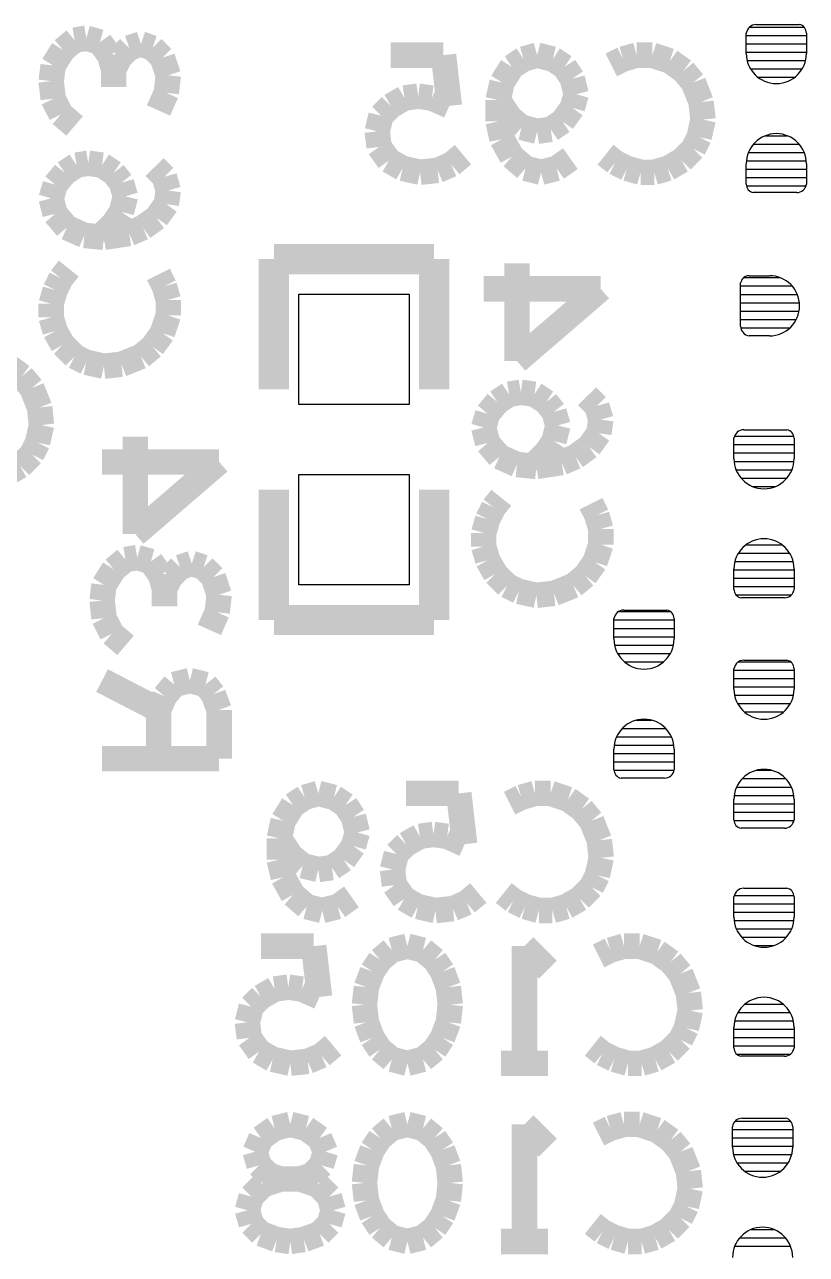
# Model space of a CAD drawing. Extents: x 175.8 to 218.8, y 273.2 to 311.2.
# Drawn here: x 195.2 to 199.1, y 285.1 to 291.23 of the extents above; entities that cross this region are included whole.
import ezdxf

# ---------------------------------------------------------------- set-up
doc = ezdxf.new("R2010")
doc.units = 0
doc.layers.add('MA_DETAILS', color=254, linetype='CONTINUOUS')

# ---------------------------------------------------------------- blocks, each defined once
blk = doc.blocks.new('FIGURE_SQUARE')
blk.add_lwpolyline([(-0.5, -0.5), (-0.5, 0.5), (0.5, 0.5), (0.5, -0.5)], close=True)

msp = doc.modelspace()

# ---------------------------------------------------------------- linework, layer by layer
at = {"layer": 'MA_DETAILS'}
for points in [[(198.846694, 291.234876, 0.375524), (198.79818, 291.192458)], [(199.098408, 291.192458, 0.365699), (199.062594, 291.234876)], [(198.79818, 291.090858, 1), (199.098408, 291.090858)], [(199.098408, 290.540694, 1), (198.79818, 290.540694)], [(198.79818, 290.439094, 0.365699), (198.833994, 290.396676)], [(199.049894, 290.396676, 0.375524), (199.098408, 290.439094)], [(198.812404, 289.982148, 0.365699), (198.769986, 289.946334)], [(198.914004, 289.68192, 1), (198.914004, 289.982148)], [(198.769986, 289.730434, 0.375524), (198.812404, 289.68192)], [(198.785226, 289.213544, 0.375524), (198.736712, 289.171126)], [(199.03694, 289.171126, 0.365699), (199.001126, 289.213544)], [(198.736712, 289.069526, 1), (199.03694, 289.069526)], [(199.03694, 288.519362, 1), (198.736712, 288.519362)], [(198.736712, 288.417762, 0.365699), (198.772526, 288.375344)], [(198.988426, 288.375344, 0.375524), (199.03694, 288.417762)], [(198.186294, 288.313876, 0.375524), (198.13778, 288.271458)], [(198.438008, 288.271458, 0.365699), (198.402194, 288.313876)], [(198.13778, 288.169858, 1), (198.438008, 288.169858)], [(198.785226, 288.063686, 0.375524), (198.736712, 288.021268)], [(199.03694, 288.021268, 0.365699), (199.001126, 288.063686)], [(198.736712, 287.919668, 1), (199.03694, 287.919668)], [(198.438008, 287.619694, 1), (198.13778, 287.619694)], [(198.13778, 287.518094, 0.365699), (198.173594, 287.475676)], [(198.389494, 287.475676, 0.375524), (198.438008, 287.518094)], [(199.03694, 287.369504, 1), (198.736712, 287.369504)], [(198.736712, 287.267904, 0.365699), (198.772526, 287.225486)], [(198.988426, 287.225486, 0.375524), (199.03694, 287.267904)], [(198.785226, 286.926274, 0.375524), (198.736712, 286.883856)], [(199.03694, 286.883856, 0.365699), (199.001126, 286.926274)], [(198.736712, 286.782256, 1), (199.03694, 286.782256)], [(199.03694, 286.232092, 1), (198.736712, 286.232092)], [(198.736712, 286.130492, 0.365699), (198.772526, 286.088074)], [(198.988426, 286.088074, 0.375524), (199.03694, 286.130492)], [(198.778114, 285.77921, 0.375524), (198.7296, 285.736792)], [(199.029828, 285.736792, 0.365699), (198.994014, 285.77921)], [(198.7296, 285.635192, 1), (199.029828, 285.635192)], [(199.029828, 285.085028, 1), (198.7296, 285.085028)]]:
    msp.add_lwpolyline(points, format="xyb", dxfattribs=at)
for points in [[(198.846694, 291.234876), (199.062594, 291.234876)], [(198.79818, 291.090858), (198.79818, 291.192458)], [(198.79818, 291.18052), (199.098408, 291.18052)], [(198.813928, 291.222176), (199.08647, 291.222176)], [(199.098408, 291.192458), (199.098408, 291.090858)], [(198.79818, 291.138864), (199.098408, 291.138864)], [(198.79818, 291.097208), (199.098408, 291.097208)], [(198.802498, 291.055552), (199.09409, 291.055552)], [(198.819516, 291.013896), (199.077072, 291.013896)], [(198.856346, 290.97224), (199.040242, 290.97224)], [(198.834756, 290.638992), (199.061832, 290.638992)], [(198.893938, 290.680648), (199.00265, 290.680648)], [(198.809356, 290.597336), (199.087232, 290.597336)], [(198.79818, 290.439094), (198.79818, 290.540694)], [(198.79818, 290.514024), (199.098408, 290.514024)], [(198.798942, 290.55568), (199.097646, 290.55568)], [(199.098408, 290.540694), (199.098408, 290.439094)], [(198.79818, 290.472368), (199.098408, 290.472368)], [(198.799196, 290.430712), (199.096376, 290.430712)], [(199.049894, 290.396676), (198.833994, 290.396676)], [(198.769986, 289.730434), (198.769986, 289.946334)], [(198.78548, 289.972496), (198.966836, 289.972496)], [(198.812404, 289.982148), (198.914004, 289.982148)], [(198.769986, 289.93084), (199.027034, 289.93084)], [(198.769986, 289.889184), (199.052688, 289.889184)], [(198.769986, 289.847528), (199.063356, 289.847528)], [(198.769986, 289.805872), (199.061832, 289.805872)], [(198.769986, 289.764216), (199.047862, 289.764216)], [(198.770748, 289.72256), (199.01662, 289.72256)], [(198.914004, 289.68192), (198.812404, 289.68192)], [(198.785226, 289.213544), (199.001126, 289.213544)], [(198.736712, 289.069526), (198.736712, 289.171126)], [(198.739252, 289.181032), (199.03567, 289.181032)], [(199.03694, 289.171126), (199.03694, 289.069526)], [(198.736712, 289.139376), (199.03694, 289.139376)], [(198.736712, 289.09772), (199.03694, 289.09772)], [(198.73722, 289.056064), (199.036432, 289.056064)], [(198.747126, 289.014408), (199.026526, 289.014408)], [(198.772018, 288.972752), (199.001634, 288.972752)], [(198.82866, 288.931096), (198.944992, 288.931096)], [(198.75881, 288.597848), (199.014842, 288.597848)], [(198.79691, 288.639504), (198.976742, 288.639504)], [(198.741284, 288.556192), (199.032368, 288.556192)], [(198.736712, 288.417762), (198.736712, 288.519362)], [(198.736712, 288.514536), (199.03694, 288.514536)], [(199.03694, 288.519362), (199.03694, 288.417762)], [(198.736712, 288.47288), (199.03694, 288.47288)], [(198.736712, 288.431224), (199.03694, 288.431224)], [(198.74738, 288.389568), (199.02297, 288.389568)], [(198.988426, 288.375344), (198.772526, 288.375344)], [(198.160132, 288.306256), (198.420228, 288.306256)], [(198.186294, 288.313876), (198.402194, 288.313876)], [(198.13778, 288.169858), (198.13778, 288.271458)], [(198.13778, 288.2646), (198.438008, 288.2646)], [(198.438008, 288.271458), (198.438008, 288.169858)], [(198.13778, 288.222944), (198.438008, 288.222944)], [(198.13778, 288.181288), (198.438008, 288.181288)], [(198.140828, 288.139632), (198.43496, 288.139632)], [(198.156068, 288.097976), (198.41972, 288.097976)], [(198.189596, 288.05632), (198.386192, 288.05632)], [(198.759572, 288.05632), (199.018906, 288.05632)], [(198.785226, 288.063686), (199.001126, 288.063686)], [(198.736712, 287.919668), (198.736712, 288.021268)], [(198.736712, 288.014664), (199.03694, 288.014664)], [(199.03694, 288.021268), (199.03694, 287.919668)], [(198.736712, 287.973008), (199.03694, 287.973008)], [(198.736712, 287.931352), (199.03694, 287.931352)], [(198.73976, 287.889696), (199.033892, 287.889696)], [(198.755, 287.84804), (199.018652, 287.84804)], [(198.788274, 287.806384), (198.985378, 287.806384)], [(198.249286, 287.764728), (198.326502, 287.764728)], [(198.150988, 287.681416), (198.4248, 287.681416)], [(198.178928, 287.723072), (198.39686, 287.723072)], [(198.13778, 287.518094), (198.13778, 287.619694)], [(198.13905, 287.63976), (198.436738, 287.63976)], [(198.438008, 287.619694), (198.438008, 287.518094)], [(198.13778, 287.598104), (198.438008, 287.598104)], [(198.13778, 287.556448), (198.438008, 287.556448)], [(198.138034, 287.514792), (198.4375, 287.514792)], [(198.84898, 287.514792), (198.924672, 287.514792)], [(198.389494, 287.475676), (198.173594, 287.475676)], [(198.750174, 287.43148), (199.023478, 287.43148)], [(198.778114, 287.473136), (198.995538, 287.473136)], [(198.736712, 287.267904), (198.736712, 287.369504)], [(198.737982, 287.389824), (199.03567, 287.389824)], [(199.03694, 287.369504), (199.03694, 287.267904)], [(198.736712, 287.348168), (199.03694, 287.348168)], [(198.736712, 287.306512), (199.03694, 287.306512)], [(198.736966, 287.264856), (199.036432, 287.264856)], [(198.988426, 287.225486), (198.772526, 287.225486)], [(198.736712, 286.782256), (198.736712, 286.883856)], [(198.737982, 286.889952), (199.036432, 286.889952)], [(198.785226, 286.926274), (199.001126, 286.926274)], [(199.03694, 286.883856), (199.03694, 286.782256)], [(198.736712, 286.848296), (199.03694, 286.848296)], [(198.736712, 286.80664), (199.03694, 286.80664)], [(198.737728, 286.764984), (199.035924, 286.764984)], [(198.74865, 286.723328), (199.025002, 286.723328)], [(198.77532, 286.681672), (198.998332, 286.681672)], [(198.83882, 286.640016), (198.934832, 286.640016)], [(198.79183, 286.348424), (198.981822, 286.348424)], [(198.740268, 286.265112), (199.033384, 286.265112)], [(198.756524, 286.306768), (199.017128, 286.306768)], [(198.736712, 286.130492), (198.736712, 286.232092)], [(198.736712, 286.223456), (199.03694, 286.223456)], [(199.03694, 286.232092), (199.03694, 286.130492)], [(198.736712, 286.1818), (199.03694, 286.1818)], [(198.736712, 286.140144), (199.03694, 286.140144)], [(198.75119, 286.098488), (199.018398, 286.098488)], [(198.988426, 286.088074), (198.772526, 286.088074)], [(198.778114, 285.77921), (198.994014, 285.77921)], [(198.7296, 285.635192), (198.7296, 285.736792)], [(198.7296, 285.723584), (199.029828, 285.723584)], [(198.743824, 285.76524), (199.018906, 285.76524)], [(199.029828, 285.736792), (199.029828, 285.635192)], [(198.7296, 285.681928), (199.029828, 285.681928)], [(198.7296, 285.640272), (199.029828, 285.640272)], [(198.734172, 285.598616), (199.025256, 285.598616)], [(198.751698, 285.55696), (199.00773, 285.55696)], [(198.78929, 285.515304), (198.970138, 285.515304)], [(198.82231, 285.223712), (198.937118, 285.223712)], [(198.76516, 285.182056), (198.994268, 285.182056)], [(198.740268, 285.1404), (199.01916, 285.1404)]]:
    msp.add_lwpolyline(points, dxfattribs=at)
for points, const_width in [([(195.387214, 291.108638), (195.445634, 291.157152)], 0.127), ([(195.445634, 291.157152), (195.504054, 291.167058)], 0.127), ([(195.504054, 291.167058), (195.572126, 291.1475)], 0.127), ([(195.572126, 291.1475), (195.620894, 291.079428)], 0.127), ([(195.669662, 291.069522), (195.718176, 291.11829)], 0.127), ([(195.718176, 291.11829), (195.776596, 291.137848)], 0.127), ([(195.776596, 291.137848), (195.835016, 291.11829)], 0.127), ([(195.835016, 291.11829), (195.883784, 291.069522)], 0.127), ([(195.338446, 291.03066), (195.387214, 291.108638)], 0.127), ([(195.620894, 291.079428), (195.640452, 291.011102)], 0.127), ([(195.640452, 291.011102), (195.669662, 291.069522)], 0.127), ([(195.883784, 291.069522), (195.912994, 290.981892)], 0.127), ([(197.28688, 291.082476), (197.02399, 291.082476)], 0.127), ([(197.31609, 290.829238), (197.28688, 291.082476)], 0.127), ([(197.628002, 291.024056), (197.686422, 291.062918)], 0.127), ([(197.686422, 291.062918), (197.754494, 291.082476)], 0.127), ([(197.754494, 291.082476), (197.832472, 291.062918)], 0.127), ([(197.832472, 291.062918), (197.890892, 291.024056)], 0.127), ([(198.124826, 291.033708), (198.183246, 291.062918)], 0.127), ([(198.183246, 291.062918), (198.251318, 291.082476)], 0.127), ([(198.251318, 291.082476), (198.329296, 291.082476)], 0.127), ([(198.329296, 291.082476), (198.416926, 291.053266)], 0.127), ([(198.416926, 291.053266), (198.484998, 291.004498)], 0.127), ([(195.328794, 290.952682), (195.338446, 291.03066)], 0.127), ([(195.640452, 291.011102), (195.640452, 290.923472)], 0.127), ([(197.579234, 290.946078), (197.628002, 291.024056)], 0.127), ([(197.890892, 291.024056), (197.929754, 290.965636)], 0.127), ([(198.484998, 291.004498), (198.533766, 290.946078)], 0.127), ([(195.338446, 290.865052), (195.328794, 290.952682)], 0.127), ([(195.912994, 290.981892), (195.903342, 290.894262)], 0.127), ([(197.559676, 290.858448), (197.579234, 290.946078)], 0.127), ([(197.929754, 290.965636), (197.949312, 290.887658)], 0.127), ([(198.533766, 290.946078), (198.572628, 290.848796)], 0.127), ([(195.377562, 290.787328), (195.338446, 290.865052)], 0.127), ([(195.903342, 290.894262), (195.864226, 290.806632)], 0.127), ([(197.02399, 290.829238), (197.092062, 290.868354)], 0.127), ([(197.092062, 290.868354), (197.160388, 290.878006)], 0.127), ([(197.160388, 290.878006), (197.22846, 290.868354)], 0.127), ([(197.22846, 290.868354), (197.31609, 290.829238)], 0.127), ([(197.949312, 290.887658), (197.929754, 290.819586)], 0.127), ([(196.975222, 290.780724), (197.02399, 290.829238)], 0.127), ([(197.618096, 290.770818), (197.559676, 290.858448)], 0.127), ([(197.559676, 290.751514), (197.559676, 290.858448)], 0.127), ([(197.929754, 290.819586), (197.880986, 290.751514)], 0.127), ([(198.572628, 290.848796), (198.58228, 290.761166)], 0.127), ([(195.445634, 290.728908), (195.377562, 290.787328)], 0.127), ([(196.955918, 290.702746), (196.975222, 290.780724)], 0.127), ([(197.579234, 290.663884), (197.559676, 290.751514)], 0.127), ([(197.676516, 290.722304), (197.618096, 290.770818)], 0.127), ([(197.880986, 290.751514), (197.822566, 290.712398)], 0.127), ([(198.58228, 290.761166), (198.562976, 290.673536)], 0.127), ([(196.96557, 290.624768), (196.955918, 290.702746)], 0.127), ([(197.754494, 290.702746), (197.676516, 290.722304)], 0.127), ([(197.822566, 290.712398), (197.754494, 290.702746)], 0.127), ([(197.014338, 290.556696), (196.96557, 290.624768)], 0.127), ([(197.628002, 290.576254), (197.579234, 290.663884)], 0.127), ([(198.562976, 290.673536), (198.533766, 290.615116)], 0.127), ([(197.384162, 290.585906), (197.325742, 290.537138)], 0.127), ([(197.696074, 290.517834), (197.628002, 290.576254)], 0.127), ([(197.920102, 290.566348), (197.851776, 290.517834)], 0.127), ([(198.14413, 290.547044), (198.095616, 290.585906)], 0.127), ([(198.533766, 290.615116), (198.475346, 290.556696)], 0.127), ([(195.455286, 290.533836), (195.396866, 290.494974)], 0.127), ([(195.513706, 290.543488), (195.455286, 290.533836)], 0.127), ([(195.582032, 290.533836), (195.513706, 290.543488)], 0.127), ([(195.640452, 290.494974), (195.582032, 290.533836)], 0.127), ([(195.893436, 290.475416), (195.844922, 290.524184)], 0.127), ([(197.08241, 290.517834), (197.014338, 290.556696)], 0.127), ([(197.17004, 290.498276), (197.08241, 290.517834)], 0.127), ([(197.25767, 290.507928), (197.17004, 290.498276)], 0.127), ([(197.325742, 290.537138), (197.25767, 290.507928)], 0.127), ([(197.774052, 290.498276), (197.696074, 290.517834)], 0.127), ([(197.851776, 290.517834), (197.774052, 290.498276)], 0.127), ([(198.20255, 290.517834), (198.14413, 290.547044)], 0.127), ([(198.270876, 290.498276), (198.20255, 290.517834)], 0.127), ([(198.338948, 290.498276), (198.270876, 290.498276)], 0.127), ([(198.40702, 290.517834), (198.338948, 290.498276)], 0.127), ([(198.475346, 290.556696), (198.40702, 290.517834)], 0.127), ([(195.348352, 290.436554), (195.328794, 290.368228)], 0.127), ([(195.396866, 290.494974), (195.348352, 290.436554)], 0.127), ([(195.679314, 290.446206), (195.640452, 290.494974)], 0.127), ([(195.698872, 290.378134), (195.679314, 290.446206)], 0.127), ([(195.912994, 290.407344), (195.893436, 290.475416)], 0.127), ([(195.679314, 290.300156), (195.698872, 290.378134)], 0.127), ([(195.903342, 290.339018), (195.912994, 290.407344)], 0.127), ([(195.328794, 290.368228), (195.348352, 290.290504)], 0.127), ([(195.854574, 290.270946), (195.903342, 290.339018)], 0.127), ([(195.348352, 290.290504), (195.406772, 290.222178)], 0.127), ([(195.640452, 290.241736), (195.679314, 290.300156)], 0.127), ([(195.786502, 290.222178), (195.854574, 290.270946)], 0.127), ([(195.406772, 290.222178), (195.494402, 290.183316)], 0.127), ([(195.572126, 290.173664), (195.640452, 290.241736)], 0.127), ([(195.591684, 290.173664), (195.718176, 290.192968)], 0.127), ([(195.718176, 290.192968), (195.786502, 290.222178)], 0.127), ([(195.494402, 290.183316), (195.591684, 290.173664)], 0.127), ([(197.240144, 290.064698), (196.440044, 290.064698)], 0.150114), ([(196.440044, 290.064698), (196.440044, 289.414712)], 0.150114), ([(197.240144, 289.414712), (197.240144, 290.064698)], 0.150114), ([(195.377562, 289.96894), (195.416424, 290.017454)], 0.127), ([(197.653402, 289.556698), (197.653402, 290.043362)], 0.127), ([(195.348352, 289.91052), (195.377562, 289.96894)], 0.127), ([(195.864226, 289.988244), (195.893436, 289.929824)], 0.127), ([(195.328794, 289.842194), (195.348352, 289.91052)], 0.127), ([(195.893436, 289.929824), (195.912994, 289.861752)], 0.127), ([(197.487794, 289.91687), (198.071994, 289.91687)], 0.127), ([(198.071994, 289.91687), (197.653402, 289.556698)], 0.127), ([(195.328794, 289.774122), (195.328794, 289.842194)], 0.127), ([(195.912994, 289.861752), (195.912994, 289.783774)], 0.127), ([(195.348352, 289.70605), (195.328794, 289.774122)], 0.127), ([(195.912994, 289.783774), (195.883784, 289.696144)], 0.127), ([(195.387214, 289.637724), (195.348352, 289.70605)], 0.127), ([(195.445634, 289.579304), (195.387214, 289.637724)], 0.127), ([(195.883784, 289.696144), (195.835016, 289.628072)], 0.127), ([(195.504054, 289.550094), (195.445634, 289.579304)], 0.127), ([(195.776596, 289.579304), (195.679314, 289.540442)], 0.127), ([(195.835016, 289.628072), (195.776596, 289.579304)], 0.127), ([(195.114926, 289.529266), (195.182998, 289.480498)], 0.127), ([(195.591684, 289.53079), (195.504054, 289.550094)], 0.127), ([(195.679314, 289.540442), (195.591684, 289.53079)], 0.127), ([(195.182998, 289.480498), (195.231766, 289.422078)], 0.127), ([(195.231766, 289.422078), (195.270628, 289.324796)], 0.127), ([(197.672706, 289.400488), (197.614286, 289.390836)], 0.127), ([(197.741032, 289.390836), (197.672706, 289.400488)], 0.127), ([(197.555866, 289.351974), (197.507352, 289.293554)], 0.127), ([(197.614286, 289.390836), (197.555866, 289.351974)], 0.127), ([(197.799452, 289.351974), (197.741032, 289.390836)], 0.127), ([(197.838314, 289.303206), (197.799452, 289.351974)], 0.127), ([(198.052436, 289.332416), (198.003922, 289.381184)], 0.127), ([(198.071994, 289.264344), (198.052436, 289.332416)], 0.127), ([(195.270628, 289.324796), (195.28028, 289.237166)], 0.127), ([(197.507352, 289.293554), (197.487794, 289.225228)], 0.127), ([(197.857872, 289.235134), (197.838314, 289.303206)], 0.127), ([(195.28028, 289.237166), (195.260976, 289.149536)], 0.127), ([(197.487794, 289.225228), (197.507352, 289.147504)], 0.127), ([(197.838314, 289.157156), (197.857872, 289.235134)], 0.127), ([(198.062342, 289.196018), (198.071994, 289.264344)], 0.127), ([(195.260976, 289.149536), (195.231766, 289.091116)], 0.127), ([(195.748402, 288.693098), (195.748402, 289.179762)], 0.127), ([(197.507352, 289.147504), (197.565772, 289.079178)], 0.127), ([(197.799452, 289.098736), (197.838314, 289.157156)], 0.127), ([(198.013574, 289.127946), (198.062342, 289.196018)], 0.127), ([(195.231766, 289.091116), (195.173346, 289.032696)], 0.127), ([(197.731126, 289.030664), (197.799452, 289.098736)], 0.127), ([(197.945502, 289.079178), (198.013574, 289.127946)], 0.127), ([(195.173346, 289.032696), (195.10502, 288.993834)], 0.127), ([(195.582794, 289.05327), (196.166994, 289.05327)], 0.127), ([(196.166994, 289.05327), (195.748402, 288.693098)], 0.127), ([(197.565772, 289.079178), (197.653402, 289.040316)], 0.127), ([(197.653402, 289.040316), (197.750684, 289.030664)], 0.127), ([(197.750684, 289.030664), (197.877176, 289.049968)], 0.127), ([(197.877176, 289.049968), (197.945502, 289.079178)], 0.127), ([(196.440044, 288.264854), (196.440044, 288.91484)], 0.150114), ([(197.240144, 288.91484), (197.240144, 288.264854)], 0.150114), ([(197.536562, 288.82594), (197.575424, 288.874454)], 0.127), ([(198.023226, 288.845244), (198.052436, 288.786824)], 0.127), ([(197.507352, 288.76752), (197.536562, 288.82594)], 0.127), ([(198.052436, 288.786824), (198.071994, 288.718752)], 0.127), ([(197.487794, 288.699194), (197.507352, 288.76752)], 0.127), ([(198.071994, 288.718752), (198.071994, 288.640774)], 0.127), ([(197.487794, 288.631122), (197.487794, 288.699194)], 0.127), ([(197.507352, 288.56305), (197.487794, 288.631122)], 0.127), ([(198.071994, 288.640774), (198.042784, 288.553144)], 0.127), ([(195.641214, 288.517584), (195.699634, 288.566098)], 0.127), ([(195.699634, 288.566098), (195.758054, 288.576004)], 0.127), ([(195.758054, 288.576004), (195.826126, 288.556446)], 0.127), ([(195.826126, 288.556446), (195.874894, 288.488374)], 0.127), ([(195.972176, 288.527236), (196.030596, 288.546794)], 0.127), ([(196.030596, 288.546794), (196.089016, 288.527236)], 0.127), ([(197.546214, 288.494724), (197.507352, 288.56305)], 0.127), ([(198.042784, 288.553144), (197.994016, 288.485072)], 0.127), ([(195.592446, 288.439606), (195.641214, 288.517584)], 0.127), ([(195.874894, 288.488374), (195.894452, 288.420048)], 0.127), ([(195.894452, 288.420048), (195.923662, 288.478468)], 0.127), ([(195.923662, 288.478468), (195.972176, 288.527236)], 0.127), ([(196.089016, 288.527236), (196.137784, 288.478468)], 0.127), ([(196.137784, 288.478468), (196.166994, 288.390838)], 0.127), ([(197.604634, 288.436304), (197.546214, 288.494724)], 0.127), ([(197.994016, 288.485072), (197.935596, 288.436304)], 0.127), ([(195.582794, 288.361628), (195.592446, 288.439606)], 0.127), ([(195.894452, 288.420048), (195.894452, 288.332418)], 0.127), ([(197.663054, 288.407094), (197.604634, 288.436304)], 0.127), ([(197.935596, 288.436304), (197.838314, 288.397442)], 0.127), ([(195.592446, 288.273998), (195.582794, 288.361628)], 0.127), ([(196.166994, 288.390838), (196.157342, 288.303208)], 0.127), ([(197.750684, 288.38779), (197.663054, 288.407094)], 0.127), ([(197.838314, 288.397442), (197.750684, 288.38779)], 0.127), ([(196.157342, 288.303208), (196.118226, 288.215578)], 0.127), ([(195.631562, 288.196274), (195.592446, 288.273998)], 0.127), ([(197.240144, 288.264854), (196.440044, 288.264854)], 0.150114), ([(195.699634, 288.137854), (195.631562, 288.196274)], 0.127), ([(195.865242, 287.81629), (195.582794, 287.96234)], 0.127), ([(195.942966, 287.942782), (195.894452, 287.884362)], 0.127), ([(196.020944, 287.96234), (195.942966, 287.942782)], 0.127), ([(196.098922, 287.942782), (196.020944, 287.96234)], 0.127), ([(196.137784, 287.894014), (196.098922, 287.942782)], 0.127), ([(195.894452, 287.884362), (195.865242, 287.81629)], 0.127), ([(196.166994, 287.81629), (196.137784, 287.894014)], 0.127), ([(195.865242, 287.81629), (195.865242, 287.572704)], 0.127), ([(196.166994, 287.572704), (196.166994, 287.81629)], 0.127), ([(195.582794, 287.572704), (196.166994, 287.572704)], 0.127), ([(196.535548, 287.341056), (196.593968, 287.379918)], 0.127), ([(196.593968, 287.379918), (196.66204, 287.399476)], 0.127), ([(196.66204, 287.399476), (196.740018, 287.379918)], 0.127), ([(196.740018, 287.379918), (196.798438, 287.341056)], 0.127), ([(197.363334, 287.399476), (197.100444, 287.399476)], 0.127), ([(197.392544, 287.146238), (197.363334, 287.399476)], 0.127), ([(197.616826, 287.350708), (197.675246, 287.379918)], 0.127), ([(197.675246, 287.379918), (197.743318, 287.399476)], 0.127), ([(197.743318, 287.399476), (197.821296, 287.399476)], 0.127), ([(197.821296, 287.399476), (197.908926, 287.370266)], 0.127), ([(197.908926, 287.370266), (197.976998, 287.321498)], 0.127), ([(196.48678, 287.263078), (196.535548, 287.341056)], 0.127), ([(196.798438, 287.341056), (196.8373, 287.282636)], 0.127), ([(197.976998, 287.321498), (198.025766, 287.263078)], 0.127), ([(196.467222, 287.175448), (196.48678, 287.263078)], 0.127), ([(196.8373, 287.282636), (196.856858, 287.204658)], 0.127), ([(198.025766, 287.263078), (198.064628, 287.165796)], 0.127), ([(196.856858, 287.204658), (196.8373, 287.136586)], 0.127), ([(197.100444, 287.146238), (197.168516, 287.185354)], 0.127), ([(197.168516, 287.185354), (197.236842, 287.195006)], 0.127), ([(197.236842, 287.195006), (197.304914, 287.185354)], 0.127), ([(197.304914, 287.185354), (197.392544, 287.146238)], 0.127), ([(196.525642, 287.087818), (196.467222, 287.175448)], 0.127), ([(196.467222, 287.068514), (196.467222, 287.175448)], 0.127), ([(196.8373, 287.136586), (196.788532, 287.068514)], 0.127), ([(197.051676, 287.097724), (197.100444, 287.146238)], 0.127), ([(198.064628, 287.165796), (198.07428, 287.078166)], 0.127), ([(196.48678, 286.980884), (196.467222, 287.068514)], 0.127), ([(196.584062, 287.039304), (196.525642, 287.087818)], 0.127), ([(196.788532, 287.068514), (196.730112, 287.029398)], 0.127), ([(197.032372, 287.019746), (197.051676, 287.097724)], 0.127), ([(198.07428, 287.078166), (198.054976, 286.990536)], 0.127), ([(196.66204, 287.019746), (196.584062, 287.039304)], 0.127), ([(196.730112, 287.029398), (196.66204, 287.019746)], 0.127), ([(197.042024, 286.941768), (197.032372, 287.019746)], 0.127), ([(196.535548, 286.893254), (196.48678, 286.980884)], 0.127), ([(197.090792, 286.873696), (197.042024, 286.941768)], 0.127), ([(198.054976, 286.990536), (198.025766, 286.932116)], 0.127), ([(196.60362, 286.834834), (196.535548, 286.893254)], 0.127), ([(196.827648, 286.883348), (196.759322, 286.834834)], 0.127), ([(197.460616, 286.902906), (197.402196, 286.854138)], 0.127), ([(197.63613, 286.864044), (197.587616, 286.902906)], 0.127), ([(198.025766, 286.932116), (197.967346, 286.873696)], 0.127), ([(196.681598, 286.815276), (196.60362, 286.834834)], 0.127), ([(196.759322, 286.834834), (196.681598, 286.815276)], 0.127), ([(197.158864, 286.834834), (197.090792, 286.873696)], 0.127), ([(197.246494, 286.815276), (197.158864, 286.834834)], 0.127), ([(197.334124, 286.824928), (197.246494, 286.815276)], 0.127), ([(197.402196, 286.854138), (197.334124, 286.824928)], 0.127), ([(197.69455, 286.834834), (197.63613, 286.864044)], 0.127), ([(197.762876, 286.815276), (197.69455, 286.834834)], 0.127), ([(197.830948, 286.815276), (197.762876, 286.815276)], 0.127), ([(197.89902, 286.834834), (197.830948, 286.815276)], 0.127), ([(197.967346, 286.873696), (197.89902, 286.834834)], 0.127), ([(196.638926, 286.637476), (196.376036, 286.637476)], 0.127), ([(196.668136, 286.384238), (196.638926, 286.637476)], 0.127), ([(197.028562, 286.617918), (197.10654, 286.637476)], 0.127), ([(197.10654, 286.637476), (197.184518, 286.617918)], 0.127), ([(197.690994, 286.637476), (197.807834, 286.520636)], 0.127), ([(197.690994, 286.053276), (197.690994, 286.637476)], 0.127), ([(198.119746, 286.617918), (198.187818, 286.637476)], 0.127), ([(198.187818, 286.637476), (198.265796, 286.637476)], 0.127), ([(198.265796, 286.637476), (198.353426, 286.608266)], 0.127), ([(196.93128, 286.510984), (196.970142, 286.569404)], 0.127), ([(196.970142, 286.569404), (197.028562, 286.617918)], 0.127), ([(197.184518, 286.617918), (197.242938, 286.569404)], 0.127), ([(197.242938, 286.569404), (197.2818, 286.510984)], 0.127), ([(198.061326, 286.588708), (198.119746, 286.617918)], 0.127), ([(198.353426, 286.608266), (198.421498, 286.559498)], 0.127), ([(196.90207, 286.433006), (196.93128, 286.510984)], 0.127), ([(197.2818, 286.510984), (197.31101, 286.433006)], 0.127), ([(198.421498, 286.559498), (198.470266, 286.501078)], 0.127), ([(198.470266, 286.501078), (198.509128, 286.403796)], 0.127), ([(196.376036, 286.384238), (196.444108, 286.423354)], 0.127), ([(196.444108, 286.423354), (196.512434, 286.433006)], 0.127), ([(196.512434, 286.433006), (196.580506, 286.423354)], 0.127), ([(196.580506, 286.423354), (196.668136, 286.384238)], 0.127), ([(196.892418, 286.345376), (196.90207, 286.433006)], 0.127), ([(197.31101, 286.433006), (197.320662, 286.345376)], 0.127), ([(198.509128, 286.403796), (198.51878, 286.316166)], 0.127), ([(196.307964, 286.257746), (196.327268, 286.335724)], 0.127), ([(196.327268, 286.335724), (196.376036, 286.384238)], 0.127), ([(196.90207, 286.257746), (196.892418, 286.345376)], 0.127), ([(197.320662, 286.345376), (197.31101, 286.257746)], 0.127), ([(198.51878, 286.316166), (198.499476, 286.228536)], 0.127), ([(196.317616, 286.179768), (196.307964, 286.257746)], 0.127), ([(196.93128, 286.179768), (196.90207, 286.257746)], 0.127), ([(197.31101, 286.257746), (197.2818, 286.179768)], 0.127), ([(198.499476, 286.228536), (198.470266, 286.170116)], 0.127), ([(196.366384, 286.111696), (196.317616, 286.179768)], 0.127), ([(196.736208, 286.140906), (196.677788, 286.092138)], 0.127), ([(196.970142, 286.121348), (196.93128, 286.179768)], 0.127), ([(197.2818, 286.179768), (197.242938, 286.121348)], 0.127), ([(198.08063, 286.102044), (198.032116, 286.140906)], 0.127), ([(198.470266, 286.170116), (198.411846, 286.111696)], 0.127), ([(196.434456, 286.072834), (196.366384, 286.111696)], 0.127), ([(196.677788, 286.092138), (196.609716, 286.062928)], 0.127), ([(197.028562, 286.072834), (196.970142, 286.121348)], 0.127), ([(197.242938, 286.121348), (197.184518, 286.072834)], 0.127), ([(198.13905, 286.072834), (198.08063, 286.102044)], 0.127), ([(198.411846, 286.111696), (198.34352, 286.072834)], 0.127), ([(196.522086, 286.053276), (196.434456, 286.072834)], 0.127), ([(196.609716, 286.062928), (196.522086, 286.053276)], 0.127), ([(197.10654, 286.053276), (197.028562, 286.072834)], 0.127), ([(197.184518, 286.072834), (197.10654, 286.053276)], 0.127), ([(197.807834, 286.053276), (197.574154, 286.053276)], 0.127), ([(198.207376, 286.053276), (198.13905, 286.072834)], 0.127), ([(198.275448, 286.053276), (198.207376, 286.053276)], 0.127), ([(198.34352, 286.072834), (198.275448, 286.053276)], 0.127), ([(196.444108, 285.728918), (196.376036, 285.680404)], 0.127), ([(196.522086, 285.748476), (196.444108, 285.728918)], 0.127), ([(196.600064, 285.728918), (196.522086, 285.748476)], 0.127), ([(196.668136, 285.680404), (196.600064, 285.728918)], 0.127), ([(196.970142, 285.680404), (197.028562, 285.728918)], 0.127), ([(197.028562, 285.728918), (197.10654, 285.748476)], 0.127), ([(197.10654, 285.748476), (197.184518, 285.728918)], 0.127), ([(197.184518, 285.728918), (197.242938, 285.680404)], 0.127), ([(197.690994, 285.748476), (197.807834, 285.631636)], 0.127), ([(197.690994, 285.164276), (197.690994, 285.748476)], 0.127), ([(198.061326, 285.699708), (198.119746, 285.728918)], 0.127), ([(198.119746, 285.728918), (198.187818, 285.748476)], 0.127), ([(198.187818, 285.748476), (198.265796, 285.748476)], 0.127), ([(198.265796, 285.748476), (198.353426, 285.719266)], 0.127), ([(198.353426, 285.719266), (198.421498, 285.670498)], 0.127), ([(196.376036, 285.680404), (196.346826, 285.612078)], 0.127), ([(196.697346, 285.612078), (196.668136, 285.680404)], 0.127), ([(196.93128, 285.621984), (196.970142, 285.680404)], 0.127), ([(197.242938, 285.680404), (197.2818, 285.621984)], 0.127), ([(198.421498, 285.670498), (198.470266, 285.612078)], 0.127), ([(196.346826, 285.612078), (196.366384, 285.544006)], 0.127), ([(196.677788, 285.544006), (196.697346, 285.612078)], 0.127), ([(196.90207, 285.544006), (196.93128, 285.621984)], 0.127), ([(197.2818, 285.621984), (197.31101, 285.544006)], 0.127), ([(198.470266, 285.612078), (198.509128, 285.514796)], 0.127), ([(196.366384, 285.544006), (196.414898, 285.495238)], 0.127), ([(196.629274, 285.495238), (196.677788, 285.544006)], 0.127), ([(196.892418, 285.456376), (196.90207, 285.544006)], 0.127), ([(197.31101, 285.544006), (197.320662, 285.456376)], 0.127), ([(196.385688, 285.446724), (196.473318, 285.475934)], 0.127), ([(196.414898, 285.495238), (196.473318, 285.475934)], 0.127), ([(196.473318, 285.475934), (196.570854, 285.475934)], 0.127), ([(196.473318, 285.475934), (196.570854, 285.475934)], 0.127), ([(196.570854, 285.475934), (196.629274, 285.495238)], 0.127), ([(196.570854, 285.475934), (196.658484, 285.446724)], 0.127), ([(198.509128, 285.514796), (198.51878, 285.427166)], 0.127), ([(196.327268, 285.388304), (196.385688, 285.446724)], 0.127), ([(196.658484, 285.446724), (196.716904, 285.388304)], 0.127), ([(196.90207, 285.368746), (196.892418, 285.456376)], 0.127), ([(197.320662, 285.456376), (197.31101, 285.368746)], 0.127), ([(198.51878, 285.427166), (198.499476, 285.339536)], 0.127), ([(196.307964, 285.319978), (196.327268, 285.388304)], 0.127), ([(196.716904, 285.388304), (196.736208, 285.319978)], 0.127), ([(196.93128, 285.290768), (196.90207, 285.368746)], 0.127), ([(197.31101, 285.368746), (197.2818, 285.290768)], 0.127), ([(196.327268, 285.251906), (196.307964, 285.319978)], 0.127), ([(196.736208, 285.319978), (196.716904, 285.251906)], 0.127), ([(196.970142, 285.232348), (196.93128, 285.290768)], 0.127), ([(197.2818, 285.290768), (197.242938, 285.232348)], 0.127), ([(198.470266, 285.281116), (198.411846, 285.222696)], 0.127), ([(198.499476, 285.339536), (198.470266, 285.281116)], 0.127), ([(196.376036, 285.203138), (196.327268, 285.251906)], 0.127), ([(196.716904, 285.251906), (196.668136, 285.203138)], 0.127), ([(197.028562, 285.183834), (196.970142, 285.232348)], 0.127), ([(197.242938, 285.232348), (197.184518, 285.183834)], 0.127), ([(198.08063, 285.213044), (198.032116, 285.251906)], 0.127), ([(198.411846, 285.222696), (198.34352, 285.183834)], 0.127), ([(196.454014, 285.173928), (196.376036, 285.203138)], 0.127), ([(196.522086, 285.164276), (196.454014, 285.173928)], 0.127), ([(196.590158, 285.173928), (196.522086, 285.164276)], 0.127), ([(196.668136, 285.203138), (196.590158, 285.173928)], 0.127), ([(197.10654, 285.164276), (197.028562, 285.183834)], 0.127), ([(197.184518, 285.183834), (197.10654, 285.164276)], 0.127), ([(197.807834, 285.164276), (197.574154, 285.164276)], 0.127), ([(198.13905, 285.183834), (198.08063, 285.213044)], 0.127), ([(198.207376, 285.164276), (198.13905, 285.183834)], 0.127), ([(198.275448, 285.164276), (198.207376, 285.164276)], 0.127), ([(198.34352, 285.183834), (198.275448, 285.164276)], 0.127)]:
    msp.add_lwpolyline(points, dxfattribs=dict(at, const_width=const_width))

# ---------------------------------------------------------------- block references
at = {"layer": 'MA_DETAILS', "xscale": 0.54991, "yscale": 0.54991}
for p in [(196.840094, 289.614864), (196.840094, 288.714688)]:
    msp.add_blockref('FIGURE_SQUARE', p, dxfattribs=at)

doc.saveas('drawing.dxf')
